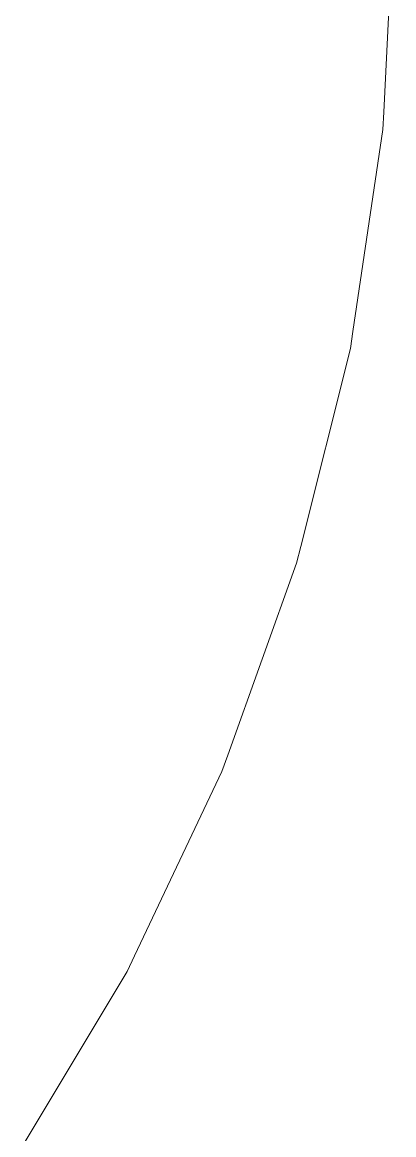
# Model space of a CAD drawing. Header units: centimetres. Extents: x -214 to 137, y -175 to 4.
# Drawn here: x 5.839 to 6.569, y -114.537 to -112.348 of the extents above; entities that cross this region are included whole.
import ezdxf

# ---------------------------------------------------------------- set-up
doc = ezdxf.new("R2010")
doc.units = ezdxf.units.CM
doc.header["$MEASUREMENT"] = 0
doc.layers.add('layer 1', color=7, linetype='Continuous')

msp = doc.modelspace()

# ---------------------------------------------------------------- linework, layer by layer
at = {"layer": 'layer 1', "color": 1, "lineweight": 9}
for points in [[(6.54969, -112.52495), (6.54969, -112.52495), (6.5694, -112.12373), (6.5694, -112.12373)], [(6.54969, -112.52495), (6.54969, -112.52495), (6.5694, -112.12373), (6.5694, -112.12373)], [(6.54969, -112.52495), (6.54969, -112.52495), (6.5694, -112.12373), (6.5694, -112.12373)], [(6.54969, -112.52495), (6.54969, -112.52495), (6.5694, -112.12373), (6.5694, -112.12373)], [(6.54969, -112.52495), (6.54969, -112.52495), (6.5694, -112.12373), (6.5694, -112.12373)], [(6.54969, -112.52495), (6.54969, -112.52495), (6.5694, -112.12373), (6.5694, -112.12373)], [(6.54969, -112.52495), (6.54969, -112.52495), (6.5694, -112.12373), (6.5694, -112.12373)], [(6.54969, -112.52495), (6.54969, -112.52495), (6.5694, -112.12373), (6.5694, -112.12373)], [(6.54969, -112.52495), (6.54969, -112.52495), (6.5694, -112.12373), (6.5694, -112.12373)], [(6.54969, -112.52495), (6.54969, -112.52495), (6.5694, -112.12373), (6.5694, -112.12373)], [(6.54969, -112.52495), (6.54969, -112.52495), (6.5694, -112.12373), (6.5694, -112.12373)], [(6.54969, -112.52495), (6.54969, -112.52495), (6.5694, -112.12373), (6.5694, -112.12373)], [(6.54969, -112.52495), (6.54969, -112.52495), (6.5694, -112.12373), (6.5694, -112.12373)], [(6.54969, -112.52495), (6.54969, -112.52495), (6.5694, -112.12373), (6.5694, -112.12373)], [(6.54969, -112.52495), (6.54969, -112.52495), (6.5694, -112.12373), (6.5694, -112.12373)], [(6.54969, -112.52495), (6.54969, -112.52495), (6.5694, -112.12373), (6.5694, -112.12373)], [(6.54969, -112.52495), (6.54969, -112.52495), (6.5694, -112.12373), (6.5694, -112.12373)], [(6.54969, -112.52495), (6.54969, -112.52495), (6.5694, -112.12373), (6.5694, -112.12373)], [(6.54969, -112.52495), (6.54969, -112.52495), (6.5694, -112.12373), (6.5694, -112.12373)], [(6.54969, -112.52495), (6.54969, -112.52495), (6.5694, -112.12373), (6.5694, -112.12373)], [(6.54969, -112.52495), (6.54969, -112.52495), (6.5694, -112.12373), (6.5694, -112.12373)], [(6.54969, -112.52495), (6.54969, -112.52495), (6.5694, -112.12373), (6.5694, -112.12373)], [(6.54969, -112.52495), (6.54969, -112.52495), (6.5694, -112.12373), (6.5694, -112.12373)], [(6.54969, -112.52495), (6.54969, -112.52495), (6.5694, -112.12373), (6.5694, -112.12373)], [(6.54969, -112.52495), (6.54969, -112.52495), (6.5694, -112.12373), (6.5694, -112.12373)], [(6.54802, -112.55867), (6.54802, -112.55867), (6.54969, -112.52495), (6.54969, -112.52495)], [(6.54802, -112.55867), (6.54802, -112.55867), (6.54969, -112.52495), (6.54969, -112.52495)], [(6.54802, -112.55867), (6.54802, -112.55867), (6.54969, -112.52495), (6.54969, -112.52495)], [(6.54802, -112.55867), (6.54802, -112.55867), (6.54969, -112.52495), (6.54969, -112.52495)], [(6.54802, -112.55867), (6.54802, -112.55867), (6.54969, -112.52495), (6.54969, -112.52495)], [(6.54802, -112.55867), (6.54802, -112.55867), (6.54969, -112.52495), (6.54969, -112.52495)], [(6.54802, -112.55867), (6.54802, -112.55867), (6.54969, -112.52495), (6.54969, -112.52495)], [(6.54802, -112.55867), (6.54802, -112.55867), (6.54969, -112.52495), (6.54969, -112.52495)], [(6.54802, -112.55867), (6.54802, -112.55867), (6.54969, -112.52495), (6.54969, -112.52495)], [(6.54802, -112.55867), (6.54802, -112.55867), (6.54969, -112.52495), (6.54969, -112.52495)], [(6.54802, -112.55867), (6.54802, -112.55867), (6.54969, -112.52495), (6.54969, -112.52495)], [(6.54802, -112.55867), (6.54802, -112.55867), (6.54969, -112.52495), (6.54969, -112.52495)], [(6.54802, -112.55867), (6.54802, -112.55867), (6.54969, -112.52495), (6.54969, -112.52495)], [(6.54802, -112.55867), (6.54802, -112.55867), (6.54969, -112.52495), (6.54969, -112.52495)], [(6.54802, -112.55867), (6.54802, -112.55867), (6.54969, -112.52495), (6.54969, -112.52495)], [(6.54802, -112.55867), (6.54802, -112.55867), (6.54969, -112.52495), (6.54969, -112.52495)], [(6.54802, -112.55867), (6.54802, -112.55867), (6.54969, -112.52495), (6.54969, -112.52495)], [(6.54802, -112.55867), (6.54802, -112.55867), (6.54969, -112.52495), (6.54969, -112.52495)], [(6.54802, -112.55867), (6.54802, -112.55867), (6.54969, -112.52495), (6.54969, -112.52495)], [(6.54802, -112.55867), (6.54802, -112.55867), (6.54969, -112.52495), (6.54969, -112.52495)], [(6.54802, -112.55867), (6.54802, -112.55867), (6.54969, -112.52495), (6.54969, -112.52495)], [(6.54802, -112.55867), (6.54802, -112.55867), (6.54969, -112.52495), (6.54969, -112.52495)], [(6.54802, -112.55867), (6.54802, -112.55867), (6.54969, -112.52495), (6.54969, -112.52495)], [(6.54802, -112.55867), (6.54802, -112.55867), (6.54969, -112.52495), (6.54969, -112.52495)], [(6.54802, -112.55867), (6.54802, -112.55867), (6.54969, -112.52495), (6.54969, -112.52495)], [(6.48909, -112.95602), (6.48909, -112.95602), (6.54802, -112.55867), (6.54802, -112.55867)], [(6.48909, -112.95602), (6.48909, -112.95602), (6.54802, -112.55867), (6.54802, -112.55867)], [(6.48909, -112.95602), (6.48909, -112.95602), (6.54802, -112.55867), (6.54802, -112.55867)], [(6.48909, -112.95602), (6.48909, -112.95602), (6.54802, -112.55867), (6.54802, -112.55867)], [(6.48909, -112.95602), (6.48909, -112.95602), (6.54802, -112.55867), (6.54802, -112.55867)], [(6.48909, -112.95602), (6.48909, -112.95602), (6.54802, -112.55867), (6.54802, -112.55867)], [(6.48909, -112.95602), (6.48909, -112.95602), (6.54802, -112.55867), (6.54802, -112.55867)], [(6.48909, -112.95602), (6.48909, -112.95602), (6.54802, -112.55867), (6.54802, -112.55867)], [(6.48909, -112.95602), (6.48909, -112.95602), (6.54802, -112.55867), (6.54802, -112.55867)], [(6.48909, -112.95602), (6.48909, -112.95602), (6.54802, -112.55867), (6.54802, -112.55867)], [(6.48909, -112.95602), (6.48909, -112.95602), (6.54802, -112.55867), (6.54802, -112.55867)], [(6.48909, -112.95602), (6.48909, -112.95602), (6.54802, -112.55867), (6.54802, -112.55867)], [(6.48909, -112.95602), (6.48909, -112.95602), (6.54802, -112.55867), (6.54802, -112.55867)], [(6.48909, -112.95602), (6.48909, -112.95602), (6.54802, -112.55867), (6.54802, -112.55867)], [(6.48909, -112.95602), (6.48909, -112.95602), (6.54802, -112.55867), (6.54802, -112.55867)], [(6.48909, -112.95602), (6.48909, -112.95602), (6.54802, -112.55867), (6.54802, -112.55867)], [(6.48909, -112.95602), (6.48909, -112.95602), (6.54802, -112.55867), (6.54802, -112.55867)], [(6.48909, -112.95602), (6.48909, -112.95602), (6.54802, -112.55867), (6.54802, -112.55867)], [(6.48909, -112.95602), (6.48909, -112.95602), (6.54802, -112.55867), (6.54802, -112.55867)], [(6.48909, -112.95602), (6.48909, -112.95602), (6.54802, -112.55867), (6.54802, -112.55867)], [(6.48909, -112.95602), (6.48909, -112.95602), (6.54802, -112.55867), (6.54802, -112.55867)], [(6.48909, -112.95602), (6.48909, -112.95602), (6.54802, -112.55867), (6.54802, -112.55867)], [(6.48909, -112.95602), (6.48909, -112.95602), (6.54802, -112.55867), (6.54802, -112.55867)], [(6.48909, -112.95602), (6.48909, -112.95602), (6.54802, -112.55867), (6.54802, -112.55867)], [(6.48909, -112.95602), (6.48909, -112.95602), (6.54802, -112.55867), (6.54802, -112.55867)], [(6.48414, -112.98942), (6.48414, -112.98942), (6.48909, -112.95602), (6.48909, -112.95602)], [(6.48414, -112.98942), (6.48414, -112.98942), (6.48909, -112.95602), (6.48909, -112.95602)], [(6.48414, -112.98942), (6.48414, -112.98942), (6.48909, -112.95602), (6.48909, -112.95602)], [(6.48414, -112.98942), (6.48414, -112.98942), (6.48909, -112.95602), (6.48909, -112.95602)], [(6.48414, -112.98942), (6.48414, -112.98942), (6.48909, -112.95602), (6.48909, -112.95602)], [(6.48414, -112.98942), (6.48414, -112.98942), (6.48909, -112.95602), (6.48909, -112.95602)], [(6.48414, -112.98942), (6.48414, -112.98942), (6.48909, -112.95602), (6.48909, -112.95602)], [(6.48414, -112.98942), (6.48414, -112.98942), (6.48909, -112.95602), (6.48909, -112.95602)], [(6.48414, -112.98942), (6.48414, -112.98942), (6.48909, -112.95602), (6.48909, -112.95602)], [(6.48414, -112.98942), (6.48414, -112.98942), (6.48909, -112.95602), (6.48909, -112.95602)], [(6.48414, -112.98942), (6.48414, -112.98942), (6.48909, -112.95602), (6.48909, -112.95602)], [(6.48414, -112.98942), (6.48414, -112.98942), (6.48909, -112.95602), (6.48909, -112.95602)], [(6.48414, -112.98942), (6.48414, -112.98942), (6.48909, -112.95602), (6.48909, -112.95602)], [(6.48414, -112.98942), (6.48414, -112.98942), (6.48909, -112.95602), (6.48909, -112.95602)], [(6.48414, -112.98942), (6.48414, -112.98942), (6.48909, -112.95602), (6.48909, -112.95602)], [(6.48414, -112.98942), (6.48414, -112.98942), (6.48909, -112.95602), (6.48909, -112.95602)], [(6.48414, -112.98942), (6.48414, -112.98942), (6.48909, -112.95602), (6.48909, -112.95602)], [(6.48414, -112.98942), (6.48414, -112.98942), (6.48909, -112.95602), (6.48909, -112.95602)], [(6.48414, -112.98942), (6.48414, -112.98942), (6.48909, -112.95602), (6.48909, -112.95602)], [(6.48414, -112.98942), (6.48414, -112.98942), (6.48909, -112.95602), (6.48909, -112.95602)], [(6.48414, -112.98942), (6.48414, -112.98942), (6.48909, -112.95602), (6.48909, -112.95602)], [(6.48414, -112.98942), (6.48414, -112.98942), (6.48909, -112.95602), (6.48909, -112.95602)], [(6.48414, -112.98942), (6.48414, -112.98942), (6.48909, -112.95602), (6.48909, -112.95602)], [(6.48414, -112.98942), (6.48414, -112.98942), (6.48909, -112.95602), (6.48909, -112.95602)], [(6.48414, -112.98942), (6.48414, -112.98942), (6.48909, -112.95602), (6.48909, -112.95602)], [(6.38652, -113.37907), (6.38652, -113.37907), (6.48414, -112.98942), (6.48414, -112.98942)], [(6.38652, -113.37907), (6.38652, -113.37907), (6.48414, -112.98942), (6.48414, -112.98942)], [(6.38652, -113.37907), (6.38652, -113.37907), (6.48414, -112.98942), (6.48414, -112.98942)], [(6.38652, -113.37907), (6.38652, -113.37907), (6.48414, -112.98942), (6.48414, -112.98942)], [(6.38652, -113.37907), (6.38652, -113.37907), (6.48414, -112.98942), (6.48414, -112.98942)], [(6.38652, -113.37907), (6.38652, -113.37907), (6.48414, -112.98942), (6.48414, -112.98942)], [(6.38652, -113.37907), (6.38652, -113.37907), (6.48414, -112.98942), (6.48414, -112.98942)], [(6.38652, -113.37907), (6.38652, -113.37907), (6.48414, -112.98942), (6.48414, -112.98942)], [(6.38652, -113.37907), (6.38652, -113.37907), (6.48414, -112.98942), (6.48414, -112.98942)], [(6.38652, -113.37907), (6.38652, -113.37907), (6.48414, -112.98942), (6.48414, -112.98942)], [(6.38652, -113.37907), (6.38652, -113.37907), (6.48414, -112.98942), (6.48414, -112.98942)], [(6.38652, -113.37907), (6.38652, -113.37907), (6.48414, -112.98942), (6.48414, -112.98942)], [(6.38652, -113.37907), (6.38652, -113.37907), (6.48414, -112.98942), (6.48414, -112.98942)], [(6.38652, -113.37907), (6.38652, -113.37907), (6.48414, -112.98942), (6.48414, -112.98942)], [(6.38652, -113.37907), (6.38652, -113.37907), (6.48414, -112.98942), (6.48414, -112.98942)], [(6.38652, -113.37907), (6.38652, -113.37907), (6.48414, -112.98942), (6.48414, -112.98942)], [(6.38652, -113.37907), (6.38652, -113.37907), (6.48414, -112.98942), (6.48414, -112.98942)], [(6.38652, -113.37907), (6.38652, -113.37907), (6.48414, -112.98942), (6.48414, -112.98942)], [(6.38652, -113.37907), (6.38652, -113.37907), (6.48414, -112.98942), (6.48414, -112.98942)], [(6.38652, -113.37907), (6.38652, -113.37907), (6.48414, -112.98942), (6.48414, -112.98942)], [(6.38652, -113.37907), (6.38652, -113.37907), (6.48414, -112.98942), (6.48414, -112.98942)], [(6.38652, -113.37907), (6.38652, -113.37907), (6.48414, -112.98942), (6.48414, -112.98942)], [(6.38652, -113.37907), (6.38652, -113.37907), (6.48414, -112.98942), (6.48414, -112.98942)], [(6.38652, -113.37907), (6.38652, -113.37907), (6.48414, -112.98942), (6.48414, -112.98942)], [(6.38652, -113.37907), (6.38652, -113.37907), (6.48414, -112.98942), (6.48414, -112.98942)], [(6.37832, -113.41183), (6.37832, -113.41183), (6.38652, -113.37907), (6.38652, -113.37907)], [(6.37832, -113.41183), (6.37832, -113.41183), (6.38652, -113.37907), (6.38652, -113.37907)], [(6.37832, -113.41183), (6.37832, -113.41183), (6.38652, -113.37907), (6.38652, -113.37907)], [(6.37832, -113.41183), (6.37832, -113.41183), (6.38652, -113.37907), (6.38652, -113.37907)], [(6.37832, -113.41183), (6.37832, -113.41183), (6.38652, -113.37907), (6.38652, -113.37907)], [(6.37832, -113.41183), (6.37832, -113.41183), (6.38652, -113.37907), (6.38652, -113.37907)], [(6.37832, -113.41183), (6.37832, -113.41183), (6.38652, -113.37907), (6.38652, -113.37907)], [(6.37832, -113.41183), (6.37832, -113.41183), (6.38652, -113.37907), (6.38652, -113.37907)], [(6.37832, -113.41183), (6.37832, -113.41183), (6.38652, -113.37907), (6.38652, -113.37907)], [(6.37832, -113.41183), (6.37832, -113.41183), (6.38652, -113.37907), (6.38652, -113.37907)], [(6.37832, -113.41183), (6.37832, -113.41183), (6.38652, -113.37907), (6.38652, -113.37907)], [(6.37832, -113.41183), (6.37832, -113.41183), (6.38652, -113.37907), (6.38652, -113.37907)], [(6.37832, -113.41183), (6.37832, -113.41183), (6.38652, -113.37907), (6.38652, -113.37907)], [(6.37832, -113.41183), (6.37832, -113.41183), (6.38652, -113.37907), (6.38652, -113.37907)], [(6.37832, -113.41183), (6.37832, -113.41183), (6.38652, -113.37907), (6.38652, -113.37907)], [(6.37832, -113.41183), (6.37832, -113.41183), (6.38652, -113.37907), (6.38652, -113.37907)], [(6.37832, -113.41183), (6.37832, -113.41183), (6.38652, -113.37907), (6.38652, -113.37907)], [(6.37832, -113.41183), (6.37832, -113.41183), (6.38652, -113.37907), (6.38652, -113.37907)], [(6.37832, -113.41183), (6.37832, -113.41183), (6.38652, -113.37907), (6.38652, -113.37907)], [(6.37832, -113.41183), (6.37832, -113.41183), (6.38652, -113.37907), (6.38652, -113.37907)], [(6.37832, -113.41183), (6.37832, -113.41183), (6.38652, -113.37907), (6.38652, -113.37907)], [(6.37832, -113.41183), (6.37832, -113.41183), (6.38652, -113.37907), (6.38652, -113.37907)], [(6.37832, -113.41183), (6.37832, -113.41183), (6.38652, -113.37907), (6.38652, -113.37907)], [(6.37832, -113.41183), (6.37832, -113.41183), (6.38652, -113.37907), (6.38652, -113.37907)], [(6.37832, -113.41183), (6.37832, -113.41183), (6.38652, -113.37907), (6.38652, -113.37907)], [(6.243, -113.79004), (6.243, -113.79004), (6.37832, -113.41183), (6.37832, -113.41183)], [(6.243, -113.79004), (6.243, -113.79004), (6.37832, -113.41183), (6.37832, -113.41183)], [(6.243, -113.79004), (6.243, -113.79004), (6.37832, -113.41183), (6.37832, -113.41183)], [(6.243, -113.79004), (6.243, -113.79004), (6.37832, -113.41183), (6.37832, -113.41183)], [(6.243, -113.79004), (6.243, -113.79004), (6.37832, -113.41183), (6.37832, -113.41183)], [(6.243, -113.79004), (6.243, -113.79004), (6.37832, -113.41183), (6.37832, -113.41183)], [(6.243, -113.79004), (6.243, -113.79004), (6.37832, -113.41183), (6.37832, -113.41183)], [(6.243, -113.79004), (6.243, -113.79004), (6.37832, -113.41183), (6.37832, -113.41183)], [(6.243, -113.79004), (6.243, -113.79004), (6.37832, -113.41183), (6.37832, -113.41183)], [(6.243, -113.79004), (6.243, -113.79004), (6.37832, -113.41183), (6.37832, -113.41183)], [(6.243, -113.79004), (6.243, -113.79004), (6.37832, -113.41183), (6.37832, -113.41183)], [(6.243, -113.79004), (6.243, -113.79004), (6.37832, -113.41183), (6.37832, -113.41183)], [(6.243, -113.79004), (6.243, -113.79004), (6.37832, -113.41183), (6.37832, -113.41183)], [(6.243, -113.79004), (6.243, -113.79004), (6.37832, -113.41183), (6.37832, -113.41183)], [(6.243, -113.79004), (6.243, -113.79004), (6.37832, -113.41183), (6.37832, -113.41183)], [(6.243, -113.79004), (6.243, -113.79004), (6.37832, -113.41183), (6.37832, -113.41183)], [(6.243, -113.79004), (6.243, -113.79004), (6.37832, -113.41183), (6.37832, -113.41183)], [(6.243, -113.79004), (6.243, -113.79004), (6.37832, -113.41183), (6.37832, -113.41183)], [(6.243, -113.79004), (6.243, -113.79004), (6.37832, -113.41183), (6.37832, -113.41183)], [(6.243, -113.79004), (6.243, -113.79004), (6.37832, -113.41183), (6.37832, -113.41183)], [(6.243, -113.79004), (6.243, -113.79004), (6.37832, -113.41183), (6.37832, -113.41183)], [(6.243, -113.79004), (6.243, -113.79004), (6.37832, -113.41183), (6.37832, -113.41183)], [(6.243, -113.79004), (6.243, -113.79004), (6.37832, -113.41183), (6.37832, -113.41183)], [(6.243, -113.79004), (6.243, -113.79004), (6.37832, -113.41183), (6.37832, -113.41183)], [(6.243, -113.79004), (6.243, -113.79004), (6.37832, -113.41183), (6.37832, -113.41183)], [(6.23162, -113.82184), (6.23162, -113.82184), (6.243, -113.79004), (6.243, -113.79004)], [(6.23162, -113.82184), (6.23162, -113.82184), (6.243, -113.79004), (6.243, -113.79004)], [(6.23162, -113.82184), (6.23162, -113.82184), (6.243, -113.79004), (6.243, -113.79004)], [(6.23162, -113.82184), (6.23162, -113.82184), (6.243, -113.79004), (6.243, -113.79004)], [(6.23162, -113.82184), (6.23162, -113.82184), (6.243, -113.79004), (6.243, -113.79004)], [(6.23162, -113.82184), (6.23162, -113.82184), (6.243, -113.79004), (6.243, -113.79004)], [(6.23162, -113.82184), (6.23162, -113.82184), (6.243, -113.79004), (6.243, -113.79004)], [(6.23162, -113.82184), (6.23162, -113.82184), (6.243, -113.79004), (6.243, -113.79004)], [(6.23162, -113.82184), (6.23162, -113.82184), (6.243, -113.79004), (6.243, -113.79004)], [(6.23162, -113.82184), (6.23162, -113.82184), (6.243, -113.79004), (6.243, -113.79004)], [(6.23162, -113.82184), (6.23162, -113.82184), (6.243, -113.79004), (6.243, -113.79004)], [(6.23162, -113.82184), (6.23162, -113.82184), (6.243, -113.79004), (6.243, -113.79004)], [(6.23162, -113.82184), (6.23162, -113.82184), (6.243, -113.79004), (6.243, -113.79004)], [(6.23162, -113.82184), (6.23162, -113.82184), (6.243, -113.79004), (6.243, -113.79004)], [(6.23162, -113.82184), (6.23162, -113.82184), (6.243, -113.79004), (6.243, -113.79004)], [(6.23162, -113.82184), (6.23162, -113.82184), (6.243, -113.79004), (6.243, -113.79004)], [(6.23162, -113.82184), (6.23162, -113.82184), (6.243, -113.79004), (6.243, -113.79004)], [(6.23162, -113.82184), (6.23162, -113.82184), (6.243, -113.79004), (6.243, -113.79004)], [(6.23162, -113.82184), (6.23162, -113.82184), (6.243, -113.79004), (6.243, -113.79004)], [(6.23162, -113.82184), (6.23162, -113.82184), (6.243, -113.79004), (6.243, -113.79004)], [(6.23162, -113.82184), (6.23162, -113.82184), (6.243, -113.79004), (6.243, -113.79004)], [(6.23162, -113.82184), (6.23162, -113.82184), (6.243, -113.79004), (6.243, -113.79004)], [(6.23162, -113.82184), (6.23162, -113.82184), (6.243, -113.79004), (6.243, -113.79004)], [(6.23162, -113.82184), (6.23162, -113.82184), (6.243, -113.79004), (6.243, -113.79004)], [(6.23162, -113.82184), (6.23162, -113.82184), (6.243, -113.79004), (6.243, -113.79004)], [(6.05987, -114.18496), (6.05987, -114.18496), (6.23162, -113.82184), (6.23162, -113.82184)], [(6.05987, -114.18496), (6.05987, -114.18496), (6.23162, -113.82184), (6.23162, -113.82184)], [(6.05987, -114.18496), (6.05987, -114.18496), (6.23162, -113.82184), (6.23162, -113.82184)], [(6.05987, -114.18496), (6.05987, -114.18496), (6.23162, -113.82184), (6.23162, -113.82184)], [(6.05987, -114.18496), (6.05987, -114.18496), (6.23162, -113.82184), (6.23162, -113.82184)], [(6.05987, -114.18496), (6.05987, -114.18496), (6.23162, -113.82184), (6.23162, -113.82184)], [(6.05987, -114.18496), (6.05987, -114.18496), (6.23162, -113.82184), (6.23162, -113.82184)], [(6.05987, -114.18496), (6.05987, -114.18496), (6.23162, -113.82184), (6.23162, -113.82184)], [(6.05987, -114.18496), (6.05987, -114.18496), (6.23162, -113.82184), (6.23162, -113.82184)], [(6.05987, -114.18496), (6.05987, -114.18496), (6.23162, -113.82184), (6.23162, -113.82184)], [(6.05987, -114.18496), (6.05987, -114.18496), (6.23162, -113.82184), (6.23162, -113.82184)], [(6.05987, -114.18496), (6.05987, -114.18496), (6.23162, -113.82184), (6.23162, -113.82184)], [(6.05987, -114.18496), (6.05987, -114.18496), (6.23162, -113.82184), (6.23162, -113.82184)], [(6.05987, -114.18496), (6.05987, -114.18496), (6.23162, -113.82184), (6.23162, -113.82184)], [(6.05987, -114.18496), (6.05987, -114.18496), (6.23162, -113.82184), (6.23162, -113.82184)], [(6.05987, -114.18496), (6.05987, -114.18496), (6.23162, -113.82184), (6.23162, -113.82184)], [(6.05987, -114.18496), (6.05987, -114.18496), (6.23162, -113.82184), (6.23162, -113.82184)], [(6.05987, -114.18496), (6.05987, -114.18496), (6.23162, -113.82184), (6.23162, -113.82184)], [(6.05987, -114.18496), (6.05987, -114.18496), (6.23162, -113.82184), (6.23162, -113.82184)], [(6.05987, -114.18496), (6.05987, -114.18496), (6.23162, -113.82184), (6.23162, -113.82184)], [(6.05987, -114.18496), (6.05987, -114.18496), (6.23162, -113.82184), (6.23162, -113.82184)], [(6.05987, -114.18496), (6.05987, -114.18496), (6.23162, -113.82184), (6.23162, -113.82184)], [(6.05987, -114.18496), (6.05987, -114.18496), (6.23162, -113.82184), (6.23162, -113.82184)], [(6.05987, -114.18496), (6.05987, -114.18496), (6.23162, -113.82184), (6.23162, -113.82184)], [(6.05987, -114.18496), (6.05987, -114.18496), (6.23162, -113.82184), (6.23162, -113.82184)], [(6.04544, -114.21547), (6.04544, -114.21547), (6.05987, -114.18496), (6.05987, -114.18496)], [(6.04544, -114.21547), (6.04544, -114.21547), (6.05987, -114.18496), (6.05987, -114.18496)], [(6.04544, -114.21547), (6.04544, -114.21547), (6.05987, -114.18496), (6.05987, -114.18496)], [(6.04544, -114.21547), (6.04544, -114.21547), (6.05987, -114.18496), (6.05987, -114.18496)], [(6.04544, -114.21547), (6.04544, -114.21547), (6.05987, -114.18496), (6.05987, -114.18496)], [(6.04544, -114.21547), (6.04544, -114.21547), (6.05987, -114.18496), (6.05987, -114.18496)], [(6.04544, -114.21547), (6.04544, -114.21547), (6.05987, -114.18496), (6.05987, -114.18496)], [(6.04544, -114.21547), (6.04544, -114.21547), (6.05987, -114.18496), (6.05987, -114.18496)], [(6.04544, -114.21547), (6.04544, -114.21547), (6.05987, -114.18496), (6.05987, -114.18496)], [(6.04544, -114.21547), (6.04544, -114.21547), (6.05987, -114.18496), (6.05987, -114.18496)], [(6.04544, -114.21547), (6.04544, -114.21547), (6.05987, -114.18496), (6.05987, -114.18496)], [(6.04544, -114.21547), (6.04544, -114.21547), (6.05987, -114.18496), (6.05987, -114.18496)], [(6.04544, -114.21547), (6.04544, -114.21547), (6.05987, -114.18496), (6.05987, -114.18496)], [(6.04544, -114.21547), (6.04544, -114.21547), (6.05987, -114.18496), (6.05987, -114.18496)], [(6.04544, -114.21547), (6.04544, -114.21547), (6.05987, -114.18496), (6.05987, -114.18496)], [(6.04544, -114.21547), (6.04544, -114.21547), (6.05987, -114.18496), (6.05987, -114.18496)], [(6.04544, -114.21547), (6.04544, -114.21547), (6.05987, -114.18496), (6.05987, -114.18496)], [(6.04544, -114.21547), (6.04544, -114.21547), (6.05987, -114.18496), (6.05987, -114.18496)], [(6.04544, -114.21547), (6.04544, -114.21547), (6.05987, -114.18496), (6.05987, -114.18496)], [(6.04544, -114.21547), (6.04544, -114.21547), (6.05987, -114.18496), (6.05987, -114.18496)], [(6.04544, -114.21547), (6.04544, -114.21547), (6.05987, -114.18496), (6.05987, -114.18496)], [(6.04544, -114.21547), (6.04544, -114.21547), (6.05987, -114.18496), (6.05987, -114.18496)], [(6.04544, -114.21547), (6.04544, -114.21547), (6.05987, -114.18496), (6.05987, -114.18496)], [(6.04544, -114.21547), (6.04544, -114.21547), (6.05987, -114.18496), (6.05987, -114.18496)], [(6.04544, -114.21547), (6.04544, -114.21547), (6.05987, -114.18496), (6.05987, -114.18496)], [(5.83892, -114.56002), (5.83892, -114.56002), (6.04544, -114.21547), (6.04544, -114.21547)], [(5.83892, -114.56002), (5.83892, -114.56002), (6.04544, -114.21547), (6.04544, -114.21547)], [(5.83892, -114.56002), (5.83892, -114.56002), (6.04544, -114.21547), (6.04544, -114.21547)], [(5.83892, -114.56002), (5.83892, -114.56002), (6.04544, -114.21547), (6.04544, -114.21547)], [(5.83892, -114.56002), (5.83892, -114.56002), (6.04544, -114.21547), (6.04544, -114.21547)], [(5.83892, -114.56002), (5.83892, -114.56002), (6.04544, -114.21547), (6.04544, -114.21547)], [(5.83892, -114.56002), (5.83892, -114.56002), (6.04544, -114.21547), (6.04544, -114.21547)], [(5.83892, -114.56002), (5.83892, -114.56002), (6.04544, -114.21547), (6.04544, -114.21547)], [(5.83892, -114.56002), (5.83892, -114.56002), (6.04544, -114.21547), (6.04544, -114.21547)], [(5.83892, -114.56002), (5.83892, -114.56002), (6.04544, -114.21547), (6.04544, -114.21547)], [(5.83892, -114.56002), (5.83892, -114.56002), (6.04544, -114.21547), (6.04544, -114.21547)], [(5.83892, -114.56002), (5.83892, -114.56002), (6.04544, -114.21547), (6.04544, -114.21547)], [(5.83892, -114.56002), (5.83892, -114.56002), (6.04544, -114.21547), (6.04544, -114.21547)], [(5.83892, -114.56002), (5.83892, -114.56002), (6.04544, -114.21547), (6.04544, -114.21547)], [(5.83892, -114.56002), (5.83892, -114.56002), (6.04544, -114.21547), (6.04544, -114.21547)], [(5.83892, -114.56002), (5.83892, -114.56002), (6.04544, -114.21547), (6.04544, -114.21547)], [(5.83892, -114.56002), (5.83892, -114.56002), (6.04544, -114.21547), (6.04544, -114.21547)], [(5.83892, -114.56002), (5.83892, -114.56002), (6.04544, -114.21547), (6.04544, -114.21547)], [(5.83892, -114.56002), (5.83892, -114.56002), (6.04544, -114.21547), (6.04544, -114.21547)], [(5.83892, -114.56002), (5.83892, -114.56002), (6.04544, -114.21547), (6.04544, -114.21547)], [(5.83892, -114.56002), (5.83892, -114.56002), (6.04544, -114.21547), (6.04544, -114.21547)], [(5.83892, -114.56002), (5.83892, -114.56002), (6.04544, -114.21547), (6.04544, -114.21547)], [(5.83892, -114.56002), (5.83892, -114.56002), (6.04544, -114.21547), (6.04544, -114.21547)], [(5.83892, -114.56002), (5.83892, -114.56002), (6.04544, -114.21547), (6.04544, -114.21547)], [(5.83892, -114.56002), (5.83892, -114.56002), (6.04544, -114.21547), (6.04544, -114.21547)]]:
    msp.add_open_spline(points, degree=3, dxfattribs=at)

doc.saveas('drawing.dxf')
